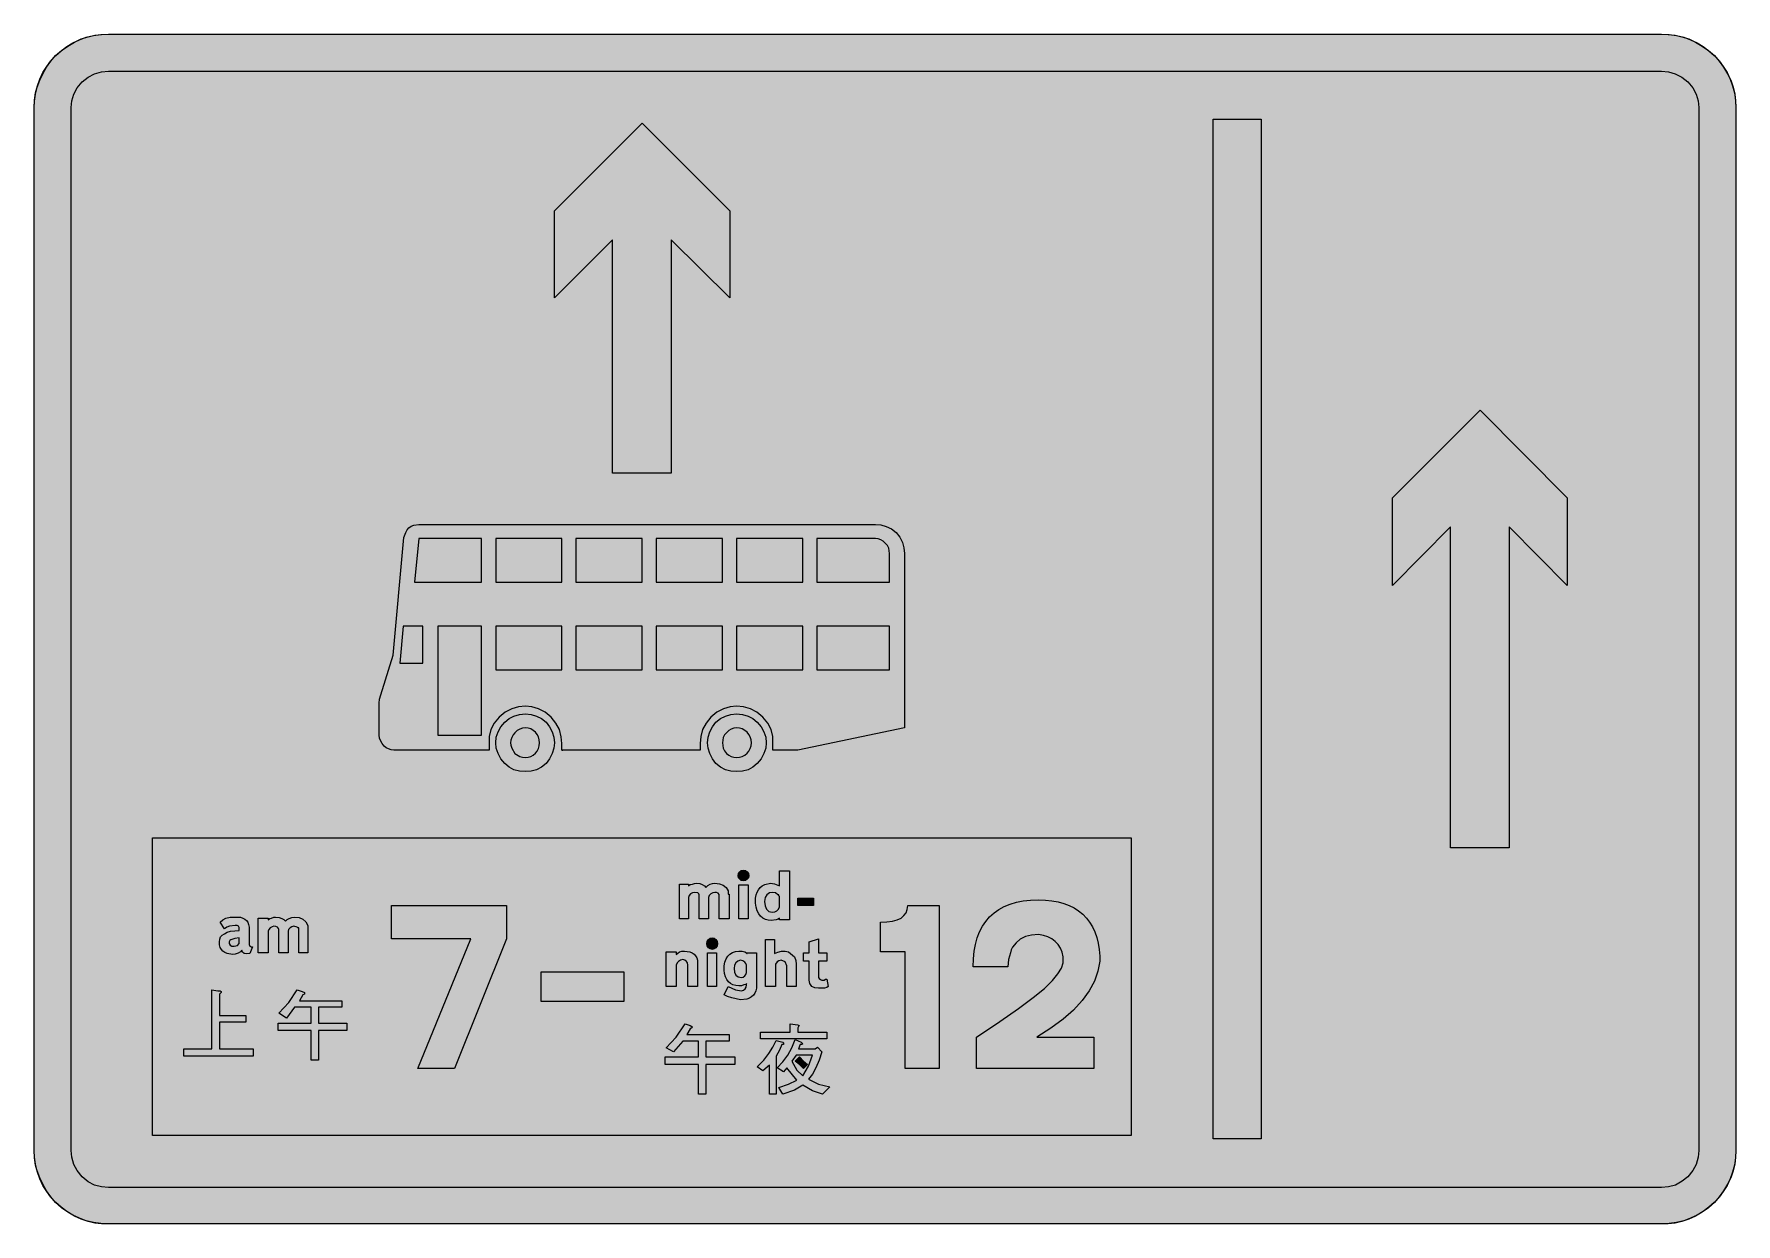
# Model space of a CAD drawing. Header units: metres. Extents: x 100 to 470, y 6 to 266.
import ezdxf

# ---------------------------------------------------------------- set-up
doc = ezdxf.new("R2010")
doc.units = ezdxf.units.M
for name, color, linetype, true_color in [('FILL_BLACK_000000', 7, 'Continuous', 0x000000), ('FILL_BLUE_0000FF', 7, 'Continuous', 0x0000ff), ('FILL_WHITE_FFFFFF', 7, 'Continuous', 0xffffff), ('STROKE_BLUE_0000FF', 7, 'Continuous', 0x0000ff), ('STROKE_WHITE_FFFFFF', 7, 'Continuous', 0xffffff)]:
    doc.layers.add(name, color=color, linetype=linetype, true_color=true_color)

msp = doc.modelspace()

# ---------------------------------------------------------------- hatches: boundary and pattern name
at = {"layer": 'FILL_BLACK_000000', "true_color": 0x000000}
h = msp.add_hatch(color=7, dxfattribs=at)
h.dxf.hatch_style = 1
h.paths.add_polyline_path([(254.96, 81.86), (254.7, 81.52), (254.3, 81.27), (253.8, 81.18), (253.4, 81.27), (253.06, 81.52), (252.81, 81.86), (252.72, 82.26), (252.81, 82.76), (253.06, 83.16), (253.4, 83.42), (253.8, 83.52), (254.3, 83.42), (254.7, 83.16), (254.96, 82.76), (255.06, 82.26), (254.96, 81.86)])
h = msp.add_hatch(color=7, dxfattribs=at)
h.dxf.hatch_style = 1
h.paths.add_polyline_path([(261.02, 72.68), (259.92, 72.54), (259.26, 72.6), (258.65, 72.78), (258.09, 73.07), (257.6, 73.49), (257.19, 74.02), (256.86, 74.67), (256.62, 75.43), (256.5, 76.32), (256.5, 77.4), (256.62, 78.1), (256.83, 78.72), (257.13, 79.25), (257.51, 79.7), (257.97, 80.06), (258.5, 80.34), (259.74, 80.64), (260.66, 80.51), (261.72, 80.1), (261.72, 83.34), (263.88, 83.34), (263.88, 72.72), (261.72, 72.72), (261.72, 73.08), (261.41, 72.84), (261.02, 72.68)])
h.paths.add_polyline_path([(261.72, 77.76), (261.56, 77.94), (261.54, 78.12), (261.36, 78.12), (260.82, 78.53), (260.28, 78.66), (259.54, 78.53), (258.98, 78.14), (258.61, 77.52), (258.48, 76.68), (258.58, 75.71), (258.89, 74.97), (259.39, 74.5), (260.1, 74.34), (260.68, 74.41), (261.11, 74.61), (261.44, 74.95), (261.72, 75.42), (261.72, 77.22), (261.72, 77.76)], flags=16)
h = msp.add_hatch(color=7, dxfattribs=at)
h.dxf.hatch_style = 1
h.paths.add_polyline_path([(246.76, 78.32), (246.44, 77.98), (246.24, 77.58), (246.24, 72.9), (244.26, 72.9), (244.26, 78.12), (244.17, 78.36), (243.92, 78.53), (243.18, 78.66), (242.76, 78.57), (242.35, 78.32), (242.04, 77.98), (241.92, 77.58), (241.92, 72.9), (239.94, 72.9), (239.94, 80.46), (241.92, 80.46), (241.92, 80.1), (242.3, 80.35), (242.82, 80.46), (243.2, 80.62), (243.72, 80.64), (244.36, 80.58), (244.91, 80.39), (245.37, 80.11), (245.7, 79.74), (246.14, 80.18), (246.62, 80.46), (247.14, 80.6), (247.68, 80.64), (248.66, 80.54), (249.46, 80.24), (250.08, 79.73), (250.56, 79.02), (250.56, 78.66), (250.56, 78.55), (250.56, 78.48), (250.56, 78.37), (250.56, 78.3), (250.74, 78.3), (250.74, 72.9), (248.58, 72.9), (248.58, 77.94), (248.56, 78.21), (248.4, 78.48), (248.04, 78.64), (247.68, 78.66), (247.18, 78.57), (246.76, 78.32)])
h = msp.add_hatch(color=7, dxfattribs=at)
h.dxf.hatch_style = 1
h.paths.add_polyline_path([(254.88, 80.28), (254.88, 72.9), (252.9, 72.9), (252.9, 80.28), (254.88, 80.28)])
h = msp.add_hatch(color=7, dxfattribs=at)
h.dxf.hatch_style = 1
h.paths.add_polyline_path([(194.58, 68.58), (177.3, 68.58), (177.3, 75.78), (202.32, 75.78), (202.32, 68.58), (190.98, 40.32), (183.06, 40.32), (194.58, 68.58)])
h = msp.add_hatch(color=7, dxfattribs=at)
h.dxf.hatch_style = 1
h.paths.add_polyline_path([(269.1, 77.4), (269.1, 75.78), (265.68, 75.78), (265.68, 77.4), (269.1, 77.4)])
h = msp.add_hatch(color=7, dxfattribs=at)
h.dxf.hatch_style = 1
h.paths.add_polyline_path([(296.46, 40.32), (289.08, 40.32), (289.08, 65.7), (283.68, 65.7), (283.68, 72.18), (285.07, 72.24), (286.27, 72.43), (287.3, 72.71), (288.18, 73.08), (288.78, 73.63), (289.24, 74.23), (289.52, 74.93), (289.62, 75.78), (296.46, 75.78), (296.46, 40.32)])
h = msp.add_hatch(color=7, dxfattribs=at)
h.dxf.hatch_style = 1
h.paths.add_polyline_path([(330.12, 47.16), (330.12, 40.32), (304.56, 40.32), (304.56, 47.16), (309.63, 50.52), (313.71, 53.36), (316.92, 55.75), (319.34, 57.76), (321.1, 59.45), (322.3, 60.9), (323.05, 62.18), (323.46, 63.36), (323.46, 64.62), (323.2, 65.64), (322.82, 66.54), (322.32, 67.33), (321.7, 68), (320.97, 68.54), (320.12, 68.97), (319.15, 69.29), (318.06, 69.48), (316.54, 69.38), (315.22, 69.05), (314.11, 68.49), (313.2, 67.68), (312.43, 66.74), (312.14, 66.16), (311.94, 65.52), (311.53, 64.06), (311.4, 62.46), (303.84, 62.46), (303.9, 64.2), (304.07, 65.83), (304.35, 67.35), (304.75, 68.76), (305.25, 70.07), (305.87, 71.27), (306.6, 72.35), (307.44, 73.33), (308.39, 74.19), (309.45, 74.94), (310.61, 75.58), (311.89, 76.1), (313.27, 76.51), (314.76, 76.8), (316.36, 76.98), (318.06, 77.04), (319.57, 76.99), (320.99, 76.84), (322.33, 76.59), (323.58, 76.24), (324.75, 75.8), (325.82, 75.26), (326.8, 74.62), (327.69, 73.89), (328.49, 73.07), (329.19, 72.15), (329.8, 71.15), (330.31, 70.05), (330.73, 68.87), (331.04, 67.6), (331.26, 66.24), (331.38, 64.8), (331.38, 63.72), (330.99, 61.51), (330.23, 59.34), (329.09, 57.2), (327.58, 55.1), (325.68, 53.05), (323.41, 51.04), (320.75, 49.08), (317.7, 47.16), (330.12, 47.16)])
h = msp.add_hatch(color=7, dxfattribs=at)
h.dxf.hatch_style = 1
h.paths.add_polyline_path([(144.16, 71.01), (144, 71.28), (143.71, 71.44), (143.28, 71.46), (142.04, 71.3), (141.48, 71.08), (140.94, 70.74), (140.04, 72.18), (140.6, 72.7), (141.3, 73.08), (142.22, 73.24), (143.28, 73.26), (144.49, 73.23), (144.99, 73.08), (145.42, 72.86), (145.77, 72.54), (146.04, 72.15), (146.23, 71.67), (146.34, 71.1), (146.34, 67.32), (146.52, 66.96), (146.79, 66.8), (147.06, 66.78), (146.52, 65.34), (145.82, 65.27), (145.26, 65.34), (144.86, 65.63), (144.72, 66.06), (144.44, 65.69), (143.93, 65.41), (143.33, 65.22), (142.74, 65.16), (141.53, 65.33), (141.04, 65.54), (140.63, 65.84), (140.3, 66.21), (140.06, 66.68), (139.91, 67.23), (139.86, 67.86), (139.93, 68.47), (140.13, 68.96), (140.47, 69.35), (140.94, 69.66), (141.55, 70), (142.29, 70.22), (144.18, 70.38), (144.18, 70.74), (144.16, 71.01)])
h.paths.add_polyline_path([(142.2, 67.14), (142.58, 66.98), (143.1, 66.96), (143.78, 67.1), (144.18, 67.5), (144.18, 68.76), (143.24, 68.65), (142.56, 68.4), (142.32, 68.34), (142.16, 68.2), (142.02, 67.86), (142.02, 67.5), (142.2, 67.14)], flags=16)
h = msp.add_hatch(color=7, dxfattribs=at)
h.dxf.hatch_style = 1
h.paths.add_polyline_path([(155.23, 70.94), (154.92, 70.6), (154.8, 70.2), (154.8, 65.52), (152.82, 65.52), (152.82, 70.56), (152.73, 70.82), (152.48, 71.06), (152.14, 71.22), (151.74, 71.28), (151.32, 71.19), (150.91, 70.94), (150.6, 70.6), (150.48, 70.2), (150.48, 65.52), (148.32, 65.52), (148.32, 73.08), (150.48, 73.08), (150.48, 72.72), (150.84, 72.97), (151.2, 73.08), (151.72, 73.24), (152.1, 73.26), (152.84, 73.2), (153.45, 73.01), (153.92, 72.73), (154.26, 72.36), (154.59, 72.73), (155.05, 73.01), (155.6, 73.2), (156.24, 73.26), (157.22, 73.16), (158.02, 72.83), (158.64, 72.27), (159.12, 71.46), (159.12, 71.35), (159.12, 71.28), (159.12, 65.52), (157.14, 65.52), (157.14, 70.56), (157.14, 70.92), (156.96, 70.94), (156.78, 71.1), (156.06, 71.28), (155.64, 71.19), (155.23, 70.94)])
h = msp.add_hatch(color=7, dxfattribs=at)
h.dxf.hatch_style = 1
h.paths.add_polyline_path([(248.13, 67), (247.88, 66.6), (247.54, 66.34), (247.14, 66.24), (246.64, 66.34), (246.24, 66.6), (245.98, 67), (245.88, 67.5), (245.98, 68), (246.24, 68.4), (246.64, 68.66), (247.14, 68.76), (247.54, 68.66), (247.88, 68.4), (248.13, 68), (248.22, 67.5), (248.13, 67)])
h = msp.add_hatch(color=7, dxfattribs=at)
h.dxf.hatch_style = 1
h.paths.add_polyline_path([(261.37, 65.67), (262.17, 65.86), (262.97, 65.87), (263.7, 65.7), (264.96, 64.62), (265.27, 63.81), (265.32, 63), (265.32, 58.14), (263.34, 58.14), (263.34, 62.64), (262.98, 63.54), (262.08, 63.9), (261.56, 63.79), (261.18, 63.54), (260.86, 63.02), (260.82, 62.64), (260.82, 58.14), (258.66, 58.14), (258.66, 68.4), (260.64, 68.4), (260.64, 65.34), (261.37, 65.67)])
h = msp.add_hatch(color=7, dxfattribs=at)
h.dxf.hatch_style = 1
h.paths.add_polyline_path([(271.98, 65.52), (271.98, 63.72), (270.18, 63.72), (270.18, 60.48), (270.2, 60.14), (270.36, 59.94), (270.63, 59.69), (270.9, 59.58), (271.44, 59.58), (271.71, 59.74), (271.98, 59.76), (272.34, 58.14), (272, 57.93), (271.53, 57.83), (270.18, 57.78), (269.39, 57.89), (268.74, 58.14), (268.34, 58.79), (268.2, 59.58), (268.2, 63.72), (266.94, 63.72), (266.94, 65.52), (268.2, 65.52), (268.2, 67.86), (270.18, 68.58), (270.18, 65.52), (271.98, 65.52)])
h = msp.add_hatch(color=7, dxfattribs=at)
h.dxf.hatch_style = 1
h.paths.add_polyline_path([(241.67, 63.3), (241.47, 63.65), (241.13, 63.91), (240.66, 64.08), (240.16, 63.91), (239.74, 63.65), (239.42, 63.3), (239.22, 62.82), (239.22, 58.14), (237.06, 58.14), (237.06, 65.7), (239.22, 65.7), (239.22, 65.16), (239.94, 65.7), (240.48, 65.86), (241.02, 65.88), (242.23, 65.71), (242.72, 65.51), (243.13, 65.23), (243.46, 64.87), (243.7, 64.44), (243.85, 63.93), (243.9, 63.36), (243.9, 58.14), (241.74, 58.14), (241.74, 62.46), (241.74, 62.64), (241.74, 62.82), (241.67, 63.3)])
h = msp.add_hatch(color=7, dxfattribs=at)
h.dxf.hatch_style = 1
h.paths.add_polyline_path([(248.04, 65.52), (248.04, 58.14), (246.06, 58.14), (246.06, 65.52), (248.04, 65.52)])
h = msp.add_hatch(color=7, dxfattribs=at)
h.dxf.hatch_style = 1
h.paths.add_polyline_path([(256.35, 56.7), (256.04, 56.27), (255.65, 55.91), (255.16, 55.63), (254.6, 55.43), (253.26, 55.26), (251.33, 55.67), (250.43, 55.97), (249.66, 56.34), (250.56, 58.14), (252.18, 57.42), (253.44, 57.24), (253.91, 57.41), (254.25, 57.67), (254.45, 58.02), (254.52, 58.5), (254.52, 58.86), (254.39, 58.61), (253.98, 58.5), (253.44, 58.34), (252.9, 58.32), (252.2, 58.38), (251.58, 58.55), (251.05, 58.83), (250.61, 59.22), (250.24, 59.71), (249.96, 60.29), (249.77, 60.97), (249.66, 61.74), (249.71, 62.69), (249.86, 63.5), (250.12, 64.19), (250.47, 64.76), (250.93, 65.2), (251.48, 65.54), (252.14, 65.76), (252.9, 65.88), (253.6, 65.86), (254.16, 65.7), (254.52, 65.52), (254.61, 65.36), (254.7, 65.34), (254.7, 65.52), (256.68, 65.52), (256.68, 57.78), (256.56, 57.21), (256.35, 56.7)])
h.paths.add_polyline_path([(254.16, 63.5), (253.76, 63.73), (253.26, 63.9), (252.66, 63.69), (252.2, 63.34), (251.92, 62.81), (251.82, 62.1), (251.92, 61.26), (252.23, 60.64), (252.73, 60.25), (253.44, 60.12), (253.8, 60.23), (254.16, 60.48), (254.41, 60.77), (254.52, 61.2), (254.52, 62.82), (254.42, 63.19), (254.16, 63.5)], flags=16)
h = msp.add_hatch(color=7, dxfattribs=at)
h.dxf.hatch_style = 1
h.paths.add_polyline_path([(227.88, 61.38), (227.88, 54.9), (209.88, 54.9), (209.88, 61.38), (227.88, 61.38)])
h = msp.add_hatch(color=7, dxfattribs=at)
h.dxf.hatch_style = 1
h.paths.add_polyline_path([(140.04, 57.24), (140.22, 57.06), (140.22, 56.88), (139.86, 56.52), (139.86, 51.84), (145.62, 51.84), (145.62, 50.4), (139.86, 50.4), (139.86, 44.64), (147.24, 44.64), (147.24, 43.02), (132.12, 43.02), (132.12, 44.64), (138.24, 44.64), (138.24, 57.42), (139.5, 57.24), (140.04, 57.24)])
h = msp.add_hatch(color=7, dxfattribs=at)
h.dxf.hatch_style = 1
h.paths.add_polyline_path([(154.98, 54.72), (156.78, 57.42), (157.86, 57.06), (158.4, 56.88), (158.4, 56.52), (158.04, 56.34), (157.32, 55.08), (166.5, 55.08), (166.5, 53.64), (161.46, 53.64), (161.46, 50.22), (167.58, 50.22), (167.58, 48.6), (161.46, 48.6), (161.46, 42.12), (159.84, 42.12), (159.84, 48.6), (152.64, 48.6), (152.64, 50.22), (159.84, 50.22), (159.84, 53.64), (156.24, 53.64), (154.44, 51.3), (152.82, 52.38), (154.98, 54.72)])
h = msp.add_hatch(color=7, dxfattribs=at)
h.dxf.hatch_style = 1
h.paths.add_polyline_path([(239.22, 47.16), (241.2, 50.04), (242.28, 49.68), (242.64, 49.5), (242.82, 49.32), (242.64, 49.14), (242.28, 48.96), (241.56, 47.7), (250.74, 47.7), (250.74, 46.26), (245.7, 46.26), (245.7, 42.84), (252, 42.84), (252, 41.22), (245.7, 41.22), (245.7, 34.74), (244.08, 34.74), (244.08, 41.22), (236.88, 41.22), (236.88, 42.84), (244.08, 42.84), (244.08, 46.26), (240.66, 46.26), (238.68, 43.92), (237.06, 44.82), (239.22, 47.16)])
h = msp.add_hatch(color=7, dxfattribs=at)
h.dxf.hatch_style = 1
h.paths.add_polyline_path([(264.06, 48.24), (264.06, 50.04), (265.68, 49.86), (265.86, 49.68), (266.04, 49.68), (265.86, 49.5), (265.68, 49.14), (265.68, 48.24), (271.98, 48.24), (271.98, 46.8), (257.58, 46.8), (257.58, 48.24), (264.06, 48.24)])
h = msp.add_hatch(color=7, dxfattribs=at)
h.dxf.hatch_style = 1
h.paths.add_polyline_path([(262.62, 45.9), (262.62, 45.54), (262.26, 45.54), (261.72, 44.28), (261, 43.02), (261, 34.74), (259.56, 34.74), (259.56, 41.04), (258.12, 39.78), (256.86, 40.68), (258.3, 42.12), (259.38, 43.56), (260.28, 45), (261, 46.44), (262.44, 46.08), (262.62, 45.9)])
h = msp.add_hatch(color=7, dxfattribs=at)
h.dxf.hatch_style = 1
h.paths.add_polyline_path([(266.76, 45.72), (266.58, 45.54), (266.22, 45.54), (265.86, 44.64), (269.46, 44.64), (270, 45), (270.9, 43.92), (270.36, 42.12), (269.64, 40.5), (268.92, 39.06), (268.02, 37.98), (270.18, 36.9), (272.7, 36.36), (271.08, 34.74), (268.92, 35.46), (266.76, 36.72), (264.96, 35.64), (262.44, 34.74), (261.54, 36.18), (263.7, 36.9), (265.5, 37.8), (263.34, 40.5), (262.62, 39.6), (261.18, 40.5), (262.44, 41.76), (263.52, 43.2), (264.42, 44.82), (265.14, 46.62), (266.4, 46.08), (266.58, 45.9), (266.76, 45.72)])
h.paths.add_polyline_path([(266.76, 38.7), (268.02, 40.86), (268.92, 43.2), (265.32, 43.2), (264.42, 41.94), (265.5, 39.96), (266.76, 38.7)], flags=16)
h = msp.add_hatch(color=7, dxfattribs=at)
h.dxf.hatch_style = 1
h.paths.add_polyline_path([(266.94, 41.94), (267.84, 41.22), (266.94, 40.32), (266.04, 41.22), (265.14, 41.94), (266.04, 42.84), (266.94, 41.94)])
at = {"layer": 'FILL_BLUE_0000FF', "true_color": 0x0000ff}
h = msp.add_hatch(color=7, dxfattribs=at)
h.dxf.hatch_style = 1
h.paths.add_polyline_path([(453.6, 257.4), (455.11, 257.26), (456.61, 256.84), (458.05, 256.11), (459.36, 255.06), (460.41, 253.78), (461.14, 252.41), (461.56, 250.96), (461.7, 249.48), (461.7, 22.5), (461.56, 21.04), (461.16, 19.44), (460.39, 18.09), (459.36, 16.74), (458.08, 15.77), (456.66, 14.94), (455.13, 14.54), (453.6, 14.4), (115.74, 14.4), (114.23, 14.54), (112.72, 14.96), (111.28, 15.69), (109.98, 16.74), (108.94, 18.09), (108.18, 19.44), (107.77, 21.04), (107.64, 22.5), (107.64, 249.48), (107.78, 250.96), (108.2, 252.41), (108.93, 253.78), (109.98, 255.06), (111.28, 256.11), (112.72, 256.84), (114.23, 257.26), (115.74, 257.4), (453.6, 257.4)])
at = {"layer": 'FILL_WHITE_FFFFFF', "true_color": 0xffffff}
h = msp.add_hatch(color=7, dxfattribs=at)
h.dxf.hatch_style = 1
h.paths.add_polyline_path([(114.25, 6.52), (112.77, 6.68), (111.28, 7.01), (109.8, 7.56), (108.32, 8.2), (106.87, 9.02), (105.5, 10.02), (104.22, 11.16), (103.18, 12.41), (102.24, 13.73), (101.44, 15.11), (100.8, 16.56), (100.22, 18.05), (99.83, 19.53), (99.61, 21.02), (99.54, 22.5), (99.54, 249.48), (99.61, 250.89), (99.83, 252.38), (100.22, 253.91), (100.8, 255.42), (101.44, 256.87), (102.24, 258.26), (103.18, 259.57), (104.22, 260.82), (105.5, 261.94), (106.87, 262.89), (108.32, 263.71), (109.8, 264.42), (111.28, 264.89), (112.77, 265.23), (114.25, 265.43), (115.74, 265.5), (453.6, 265.5), (455.08, 265.43), (456.57, 265.23), (458.05, 264.89), (459.54, 264.42), (461.02, 263.71), (462.46, 262.89), (463.84, 261.94), (465.12, 260.82), (466.16, 259.57), (467.12, 258.26), (467.98, 256.87), (468.72, 255.42), (469.19, 253.91), (469.53, 252.38), (469.73, 250.89), (469.8, 249.48), (469.8, 22.5), (469.73, 21.02), (469.53, 19.53), (469.19, 18.05), (468.72, 16.56), (467.98, 15.11), (467.12, 13.73), (466.16, 12.41), (465.12, 11.16), (463.84, 10.02), (462.46, 9.02), (461.02, 8.2), (459.54, 7.56), (458.05, 7.01), (456.57, 6.68), (455.08, 6.52), (453.6, 6.48), (115.74, 6.48), (114.25, 6.52)])
h = msp.add_hatch(color=7, dxfattribs=at)
h.dxf.hatch_style = 1
h.paths.add_polyline_path([(250.92, 208.08), (238.14, 220.68), (238.14, 169.92), (225.36, 169.92), (225.36, 220.68), (212.76, 208.08), (212.76, 226.98), (231.84, 246.06), (250.92, 226.98), (250.92, 208.08)])
h = msp.add_hatch(color=7, dxfattribs=at)
h.dxf.hatch_style = 1
h.paths.add_polyline_path([(366.48, 246.96), (366.48, 25.02), (356.04, 25.02), (356.04, 246.96), (366.48, 246.96)])
h = msp.add_hatch(color=7, dxfattribs=at)
h.dxf.hatch_style = 1
h.paths.add_polyline_path([(433.08, 145.44), (420.48, 158.22), (420.48, 88.38), (407.7, 88.38), (407.7, 158.22), (395.1, 145.44), (395.1, 164.52), (414.18, 183.6), (433.08, 164.52), (433.08, 145.44)])
h = msp.add_hatch(color=7, dxfattribs=at)
h.dxf.hatch_style = 1
h.paths.add_polyline_path([(199.65, 115.52), (198.95, 114.08), (198.57, 112.57), (198.54, 111.06), (198.54, 109.62), (177.84, 109.62), (177.27, 109.68), (176.69, 109.87), (176.14, 110.15), (175.68, 110.52), (175.25, 111.06), (174.96, 111.6), (174.71, 112.23), (174.6, 112.86), (174.6, 119.88), (174.71, 120.71), (174.96, 121.68), (177.66, 130.32), (180, 155.88), (180.41, 157.03), (180.71, 157.58), (181.08, 158.04), (181.62, 158.38), (182.16, 158.6), (183.24, 158.76), (282.6, 158.76), (283.73, 158.66), (284.92, 158.33), (286.07, 157.77), (287.1, 156.96), (287.91, 155.95), (288.47, 154.85), (288.8, 153.67), (288.9, 152.46), (288.9, 114.48), (265.68, 109.62), (260.28, 109.62), (260.28, 111.06), (260.25, 112.57), (259.88, 114.08), (259.17, 115.52), (258.12, 116.82), (256.82, 117.87), (255.38, 118.6), (253.87, 119.02), (252.36, 119.16), (250.96, 119.02), (249.5, 118.6), (248.08, 117.87), (246.78, 116.82), (245.73, 115.52), (245, 114.08), (244.58, 112.57), (244.44, 111.06), (244.44, 109.62), (214.38, 109.62), (214.38, 111.06), (214.25, 112.52), (213.84, 114.12), (213.08, 115.47), (212.04, 116.82), (210.74, 117.87), (209.32, 118.6), (207.86, 119.02), (206.46, 119.16), (204.95, 119.02), (203.45, 118.6), (202.01, 117.87), (200.7, 116.82), (199.65, 115.52)])
h.paths.add_polyline_path([(285.66, 127.08), (285.66, 136.62), (269.82, 136.62), (269.82, 127.08), (285.66, 127.08)], flags=16)
h.paths.add_polyline_path([(252.36, 127.08), (266.76, 127.08), (266.76, 136.62), (252.36, 136.62), (252.36, 127.08)], flags=16)
h.paths.add_polyline_path([(234.9, 136.62), (234.9, 127.08), (249.3, 127.08), (249.3, 136.62), (234.9, 136.62)], flags=16)
h.paths.add_polyline_path([(231.84, 136.62), (217.44, 136.62), (217.44, 127.08), (231.84, 127.08), (231.84, 136.62)], flags=16)
h.paths.add_polyline_path([(214.38, 127.08), (214.38, 136.62), (199.98, 136.62), (199.98, 127.08), (214.38, 127.08)], flags=16)
h.paths.add_polyline_path([(187.38, 112.86), (196.92, 112.86), (196.92, 136.62), (187.38, 136.62), (187.38, 112.86)], flags=16)
h.paths.add_polyline_path([(179.1, 128.52), (184.14, 128.52), (184.14, 136.62), (179.82, 136.62), (179.1, 128.52)], flags=16)
h.paths.add_polyline_path([(183.24, 155.7), (182.34, 146.16), (196.92, 146.16), (196.92, 155.7), (183.24, 155.7)], flags=16)
h.paths.add_polyline_path([(214.38, 146.16), (214.38, 155.7), (199.98, 155.7), (199.98, 146.16), (214.38, 146.16)], flags=16)
h.paths.add_polyline_path([(217.44, 146.16), (231.84, 146.16), (231.84, 155.7), (217.44, 155.7), (217.44, 146.16)], flags=16)
h.paths.add_polyline_path([(234.9, 155.7), (234.9, 146.16), (249.3, 146.16), (249.3, 155.7), (234.9, 155.7)], flags=16)
h.paths.add_polyline_path([(252.36, 146.16), (266.76, 146.16), (266.76, 155.7), (252.36, 155.7), (252.36, 146.16)], flags=16)
h.paths.add_polyline_path([(285.66, 146.16), (285.66, 152.46), (285.48, 153.61), (285.2, 154.16), (284.76, 154.62), (284.3, 155.09), (283.75, 155.43), (283.17, 155.63), (282.6, 155.7), (269.82, 155.7), (269.82, 146.16), (285.66, 146.16)], flags=16)
h = msp.add_hatch(color=7, dxfattribs=at)
h.dxf.hatch_style = 1
h.paths.add_polyline_path([(212.27, 108.86), (211.7, 107.75), (210.96, 106.74), (209.95, 105.93), (208.85, 105.37), (207.67, 105.04), (206.46, 104.94), (205.15, 105.04), (203.94, 105.37), (202.87, 105.93), (201.96, 106.74), (201.12, 107.75), (200.5, 108.86), (200.11, 110.03), (199.98, 111.24), (200.11, 112.45), (200.5, 113.63), (201.12, 114.73), (201.96, 115.74), (202.87, 116.48), (203.94, 117.05), (205.15, 117.41), (206.46, 117.54), (207.67, 117.41), (208.85, 117.05), (209.95, 116.48), (210.96, 115.74), (211.7, 114.73), (212.27, 113.63), (212.63, 112.45), (212.76, 111.24), (212.63, 110.03), (212.27, 108.86)])
h.paths.add_polyline_path([(209.27, 112.51), (208.98, 113.06), (208.6, 113.54), (208.14, 113.93), (207.62, 114.23), (207.06, 114.41), (206.46, 114.48), (205.82, 114.41), (205.22, 114.21), (204.66, 113.87), (204.12, 113.4), (203.75, 112.94), (203.47, 112.39), (203.28, 111.81), (203.22, 111.24), (203.28, 110.67), (203.47, 110.07), (204.12, 108.9), (205.22, 108.25), (205.82, 108.06), (206.46, 108), (207.06, 108.07), (207.62, 108.25), (208.14, 108.55), (208.6, 108.95), (208.98, 109.42), (209.27, 109.97), (209.45, 110.58), (209.52, 111.24), (209.45, 111.9), (209.27, 112.51)], flags=16)
h = msp.add_hatch(color=7, dxfattribs=at)
h.dxf.hatch_style = 1
h.paths.add_polyline_path([(258.32, 108.86), (257.7, 107.75), (256.86, 106.74), (255.95, 105.93), (254.88, 105.37), (253.67, 105.04), (252.36, 104.94), (251.15, 105.04), (249.98, 105.37), (248.87, 105.93), (247.86, 106.74), (247.12, 107.75), (246.56, 108.86), (246.19, 110.03), (246.06, 111.24), (246.19, 112.45), (246.56, 113.63), (247.12, 114.73), (247.86, 115.74), (248.87, 116.48), (249.98, 117.05), (251.15, 117.41), (252.36, 117.54), (253.67, 117.41), (254.88, 117.05), (255.95, 116.48), (256.86, 115.74), (257.7, 114.73), (258.32, 113.63), (258.71, 112.45), (258.84, 111.24), (258.71, 110.03), (258.32, 108.86)])
h.paths.add_polyline_path([(255.35, 112.51), (255.05, 113.06), (254.66, 113.54), (254.18, 113.93), (253.63, 114.23), (253.02, 114.41), (252.36, 114.48), (251.79, 114.41), (251.21, 114.21), (250.66, 113.87), (250.2, 113.4), (249.76, 112.94), (249.48, 112.39), (249.3, 111.24), (249.48, 110.07), (249.76, 109.47), (250.2, 108.9), (250.66, 108.53), (251.21, 108.25), (251.79, 108.06), (252.36, 108), (253.02, 108.07), (253.63, 108.25), (254.18, 108.55), (254.66, 108.95), (255.05, 109.42), (255.35, 109.97), (255.53, 110.58), (255.6, 111.24), (255.53, 111.9), (255.35, 112.51)], flags=16)
h = msp.add_hatch(color=7, dxfattribs=at)
h.dxf.hatch_style = 1
h.paths.add_polyline_path([(338.22, 90.54), (338.22, 25.74), (125.28, 25.74), (125.28, 90.54), (338.22, 90.54)])

# ---------------------------------------------------------------- linework, layer by layer
at = {"layer": 'FILL_BLACK_000000', "lineweight": 0, "true_color": 0x000000}
for points in [[(254.96, 81.86), (254.7, 81.52), (254.3, 81.27), (253.8, 81.18), (253.4, 81.27), (253.06, 81.52), (252.81, 81.86), (252.72, 82.26), (252.81, 82.76), (253.06, 83.16), (253.4, 83.42), (253.8, 83.52), (254.3, 83.42), (254.7, 83.16), (254.96, 82.76), (255.06, 82.26)], [(261.02, 72.68), (259.92, 72.54), (259.26, 72.6), (258.65, 72.78), (258.09, 73.07), (257.6, 73.49), (257.19, 74.02), (256.86, 74.67), (256.62, 75.43), (256.5, 76.32), (256.5, 77.4), (256.62, 78.1), (256.83, 78.72), (257.13, 79.25), (257.51, 79.7), (257.97, 80.06), (258.5, 80.34), (259.74, 80.64), (260.66, 80.51), (261.72, 80.1), (261.72, 83.34), (263.88, 83.34), (263.88, 72.72), (261.72, 72.72), (261.72, 73.08), (261.41, 72.84)], [(246.76, 78.32), (246.44, 77.98), (246.24, 77.58), (246.24, 72.9), (244.26, 72.9), (244.26, 78.12), (244.17, 78.36), (243.92, 78.53), (243.18, 78.66), (242.76, 78.57), (242.35, 78.32), (242.04, 77.98), (241.92, 77.58), (241.92, 72.9), (239.94, 72.9), (239.94, 80.46), (241.92, 80.46), (241.92, 80.1), (242.3, 80.35), (242.82, 80.46), (243.2, 80.62), (243.72, 80.64), (244.36, 80.58), (244.91, 80.39), (245.37, 80.11), (245.7, 79.74), (246.14, 80.18), (246.62, 80.46), (247.14, 80.6), (247.68, 80.64), (248.66, 80.54), (249.46, 80.24), (250.08, 79.73), (250.56, 79.02), (250.56, 78.66), (250.56, 78.55), (250.56, 78.48), (250.56, 78.37), (250.56, 78.3), (250.74, 78.3), (250.74, 72.9), (248.58, 72.9), (248.58, 77.94), (248.56, 78.21), (248.4, 78.48), (248.04, 78.64), (247.68, 78.66), (247.18, 78.57)], [(254.88, 80.28), (254.88, 72.9), (252.9, 72.9), (252.9, 80.28)], [(261.72, 77.76), (261.56, 77.94), (261.54, 78.12), (261.36, 78.12), (260.82, 78.53), (260.28, 78.66), (259.54, 78.53), (258.98, 78.14), (258.61, 77.52), (258.48, 76.68), (258.58, 75.71), (258.89, 74.97), (259.39, 74.5), (260.1, 74.34), (260.68, 74.41), (261.11, 74.61), (261.44, 74.95), (261.72, 75.42), (261.72, 77.22)], [(194.58, 68.58), (177.3, 68.58), (177.3, 75.78), (202.32, 75.78), (202.32, 68.58), (190.98, 40.32), (183.06, 40.32)], [(269.1, 77.4), (269.1, 75.78), (265.68, 75.78), (265.68, 77.4)], [(296.46, 40.32), (289.08, 40.32), (289.08, 65.7), (283.68, 65.7), (283.68, 72.18), (285.07, 72.24), (286.27, 72.43), (287.3, 72.71), (288.18, 73.08), (288.78, 73.63), (289.24, 74.23), (289.52, 74.93), (289.62, 75.78), (296.46, 75.78)], [(330.12, 47.16), (330.12, 40.32), (304.56, 40.32), (304.56, 47.16), (309.63, 50.52), (313.71, 53.36), (316.92, 55.75), (319.34, 57.76), (321.1, 59.45), (322.3, 60.9), (323.05, 62.18), (323.46, 63.36), (323.46, 64.62), (323.2, 65.64), (322.82, 66.54), (322.32, 67.33), (321.7, 68), (320.97, 68.54), (320.12, 68.97), (319.15, 69.29), (318.06, 69.48), (316.54, 69.38), (315.22, 69.05), (314.11, 68.49), (313.2, 67.68), (312.43, 66.74), (312.14, 66.16), (311.94, 65.52), (311.53, 64.06), (311.4, 62.46), (303.84, 62.46), (303.9, 64.2), (304.07, 65.83), (304.35, 67.35), (304.75, 68.76), (305.25, 70.07), (305.87, 71.27), (306.6, 72.35), (307.44, 73.33), (308.39, 74.19), (309.45, 74.94), (310.61, 75.58), (311.89, 76.1), (313.27, 76.51), (314.76, 76.8), (316.36, 76.98), (318.06, 77.04), (319.57, 76.99), (320.99, 76.84), (322.33, 76.59), (323.58, 76.24), (324.75, 75.8), (325.82, 75.26), (326.8, 74.62), (327.69, 73.89), (328.49, 73.07), (329.19, 72.15), (329.8, 71.15), (330.31, 70.05), (330.73, 68.87), (331.04, 67.6), (331.26, 66.24), (331.38, 64.8), (331.38, 63.72), (330.99, 61.51), (330.23, 59.34), (329.09, 57.2), (327.58, 55.1), (325.68, 53.05), (323.41, 51.04), (320.75, 49.08), (317.7, 47.16)], [(144.16, 71.01), (144, 71.28), (143.71, 71.44), (143.28, 71.46), (142.04, 71.3), (141.48, 71.08), (140.94, 70.74), (140.04, 72.18), (140.6, 72.7), (141.3, 73.08), (142.22, 73.24), (143.28, 73.26), (144.49, 73.23), (144.99, 73.08), (145.42, 72.86), (145.77, 72.54), (146.04, 72.15), (146.23, 71.67), (146.34, 71.1), (146.34, 67.32), (146.52, 66.96), (146.79, 66.8), (147.06, 66.78), (146.52, 65.34), (145.82, 65.27), (145.26, 65.34), (144.86, 65.63), (144.72, 66.06), (144.44, 65.69), (143.93, 65.41), (143.33, 65.22), (142.74, 65.16), (141.53, 65.33), (141.04, 65.54), (140.63, 65.84), (140.3, 66.21), (140.06, 66.68), (139.91, 67.23), (139.86, 67.86), (139.93, 68.47), (140.13, 68.96), (140.47, 69.35), (140.94, 69.66), (141.55, 70), (142.29, 70.22), (144.18, 70.38), (144.18, 70.74)], [(155.23, 70.94), (154.92, 70.6), (154.8, 70.2), (154.8, 65.52), (152.82, 65.52), (152.82, 70.56), (152.73, 70.82), (152.48, 71.06), (152.14, 71.22), (151.74, 71.28), (151.32, 71.19), (150.91, 70.94), (150.6, 70.6), (150.48, 70.2), (150.48, 65.52), (148.32, 65.52), (148.32, 73.08), (150.48, 73.08), (150.48, 72.72), (150.84, 72.97), (151.2, 73.08), (151.72, 73.24), (152.1, 73.26), (152.84, 73.2), (153.45, 73.01), (153.92, 72.73), (154.26, 72.36), (154.59, 72.73), (155.05, 73.01), (155.6, 73.2), (156.24, 73.26), (157.22, 73.16), (158.02, 72.83), (158.64, 72.27), (159.12, 71.46), (159.12, 71.35), (159.12, 71.28), (159.12, 65.52), (157.14, 65.52), (157.14, 70.56), (157.14, 70.92), (156.96, 70.94), (156.78, 71.1), (156.06, 71.28), (155.64, 71.19)], [(142.2, 67.14), (142.58, 66.98), (143.1, 66.96), (143.78, 67.1), (144.18, 67.5), (144.18, 68.76), (143.24, 68.65), (142.56, 68.4), (142.32, 68.34), (142.16, 68.2), (142.02, 67.86), (142.02, 67.5)], [(248.13, 67), (247.88, 66.6), (247.54, 66.34), (247.14, 66.24), (246.64, 66.34), (246.24, 66.6), (245.98, 67), (245.88, 67.5), (245.98, 68), (246.24, 68.4), (246.64, 68.66), (247.14, 68.76), (247.54, 68.66), (247.88, 68.4), (248.13, 68), (248.22, 67.5)], [(261.37, 65.67), (262.17, 65.86), (262.97, 65.87), (263.7, 65.7), (264.96, 64.62), (265.27, 63.81), (265.32, 63), (265.32, 58.14), (263.34, 58.14), (263.34, 62.64), (262.98, 63.54), (262.08, 63.9), (261.56, 63.79), (261.18, 63.54), (260.86, 63.02), (260.82, 62.64), (260.82, 58.14), (258.66, 58.14), (258.66, 68.4), (260.64, 68.4), (260.64, 65.34)], [(271.98, 65.52), (271.98, 63.72), (270.18, 63.72), (270.18, 60.48), (270.2, 60.14), (270.36, 59.94), (270.63, 59.69), (270.9, 59.58), (271.44, 59.58), (271.71, 59.74), (271.98, 59.76), (272.34, 58.14), (272, 57.93), (271.53, 57.83), (270.18, 57.78), (269.39, 57.89), (268.74, 58.14), (268.34, 58.79), (268.2, 59.58), (268.2, 63.72), (266.94, 63.72), (266.94, 65.52), (268.2, 65.52), (268.2, 67.86), (270.18, 68.58), (270.18, 65.52)], [(241.67, 63.3), (241.47, 63.65), (241.13, 63.91), (240.66, 64.08), (240.16, 63.91), (239.74, 63.65), (239.42, 63.3), (239.22, 62.82), (239.22, 58.14), (237.06, 58.14), (237.06, 65.7), (239.22, 65.7), (239.22, 65.16), (239.94, 65.7), (240.48, 65.86), (241.02, 65.88), (242.23, 65.71), (242.72, 65.51), (243.13, 65.23), (243.46, 64.87), (243.7, 64.44), (243.85, 63.93), (243.9, 63.36), (243.9, 58.14), (241.74, 58.14), (241.74, 62.46), (241.74, 62.64), (241.74, 62.82)], [(248.04, 65.52), (248.04, 58.14), (246.06, 58.14), (246.06, 65.52)], [(256.35, 56.7), (256.04, 56.27), (255.65, 55.91), (255.16, 55.63), (254.6, 55.43), (253.26, 55.26), (251.33, 55.67), (250.43, 55.97), (249.66, 56.34), (250.56, 58.14), (252.18, 57.42), (253.44, 57.24), (253.91, 57.41), (254.25, 57.67), (254.45, 58.02), (254.52, 58.5), (254.52, 58.86), (254.39, 58.61), (253.98, 58.5), (253.44, 58.34), (252.9, 58.32), (252.2, 58.38), (251.58, 58.55), (251.05, 58.83), (250.61, 59.22), (250.24, 59.71), (249.96, 60.29), (249.77, 60.97), (249.66, 61.74), (249.71, 62.69), (249.86, 63.5), (250.12, 64.19), (250.47, 64.76), (250.93, 65.2), (251.48, 65.54), (252.14, 65.76), (252.9, 65.88), (253.6, 65.86), (254.16, 65.7), (254.52, 65.52), (254.61, 65.36), (254.7, 65.34), (254.7, 65.52), (256.68, 65.52), (256.68, 57.78), (256.56, 57.21)], [(254.16, 63.5), (253.76, 63.73), (253.26, 63.9), (252.66, 63.69), (252.2, 63.34), (251.92, 62.81), (251.82, 62.1), (251.92, 61.26), (252.23, 60.64), (252.73, 60.25), (253.44, 60.12), (253.8, 60.23), (254.16, 60.48), (254.41, 60.77), (254.52, 61.2), (254.52, 62.82), (254.42, 63.19)], [(227.88, 61.38), (227.88, 54.9), (209.88, 54.9), (209.88, 61.38)], [(140.04, 57.24), (140.22, 57.06), (140.22, 56.88), (139.86, 56.52), (139.86, 51.84), (145.62, 51.84), (145.62, 50.4), (139.86, 50.4), (139.86, 44.64), (147.24, 44.64), (147.24, 43.02), (132.12, 43.02), (132.12, 44.64), (138.24, 44.64), (138.24, 57.42), (139.5, 57.24)], [(154.98, 54.72), (156.78, 57.42), (157.86, 57.06), (158.4, 56.88), (158.4, 56.52), (158.04, 56.34), (157.32, 55.08), (166.5, 55.08), (166.5, 53.64), (161.46, 53.64), (161.46, 50.22), (167.58, 50.22), (167.58, 48.6), (161.46, 48.6), (161.46, 42.12), (159.84, 42.12), (159.84, 48.6), (152.64, 48.6), (152.64, 50.22), (159.84, 50.22), (159.84, 53.64), (156.24, 53.64), (154.44, 51.3), (152.82, 52.38)], [(239.22, 47.16), (241.2, 50.04), (242.28, 49.68), (242.64, 49.5), (242.82, 49.32), (242.64, 49.14), (242.28, 48.96), (241.56, 47.7), (250.74, 47.7), (250.74, 46.26), (245.7, 46.26), (245.7, 42.84), (252, 42.84), (252, 41.22), (245.7, 41.22), (245.7, 34.74), (244.08, 34.74), (244.08, 41.22), (236.88, 41.22), (236.88, 42.84), (244.08, 42.84), (244.08, 46.26), (240.66, 46.26), (238.68, 43.92), (237.06, 44.82)], [(264.06, 48.24), (264.06, 50.04), (265.68, 49.86), (265.86, 49.68), (266.04, 49.68), (265.86, 49.5), (265.68, 49.14), (265.68, 48.24), (271.98, 48.24), (271.98, 46.8), (257.58, 46.8), (257.58, 48.24)], [(262.62, 45.9), (262.62, 45.54), (262.26, 45.54), (261.72, 44.28), (261, 43.02), (261, 34.74), (259.56, 34.74), (259.56, 41.04), (258.12, 39.78), (256.86, 40.68), (258.3, 42.12), (259.38, 43.56), (260.28, 45), (261, 46.44), (262.44, 46.08)], [(266.76, 45.72), (266.58, 45.54), (266.22, 45.54), (265.86, 44.64), (269.46, 44.64), (270, 45), (270.9, 43.92), (270.36, 42.12), (269.64, 40.5), (268.92, 39.06), (268.02, 37.98), (270.18, 36.9), (272.7, 36.36), (271.08, 34.74), (268.92, 35.46), (266.76, 36.72), (264.96, 35.64), (262.44, 34.74), (261.54, 36.18), (263.7, 36.9), (265.5, 37.8), (263.34, 40.5), (262.62, 39.6), (261.18, 40.5), (262.44, 41.76), (263.52, 43.2), (264.42, 44.82), (265.14, 46.62), (266.4, 46.08), (266.58, 45.9)], [(266.76, 38.7), (268.02, 40.86), (268.92, 43.2), (265.32, 43.2), (264.42, 41.94), (265.5, 39.96)], [(266.94, 41.94), (267.84, 41.22), (266.94, 40.32), (266.04, 41.22), (265.14, 41.94), (266.04, 42.84)]]:
    msp.add_lwpolyline(points, close=True, dxfattribs=at)
at = {"layer": 'FILL_BLUE_0000FF', "lineweight": 0, "true_color": 0x0000ff}
msp.add_lwpolyline([(453.6, 257.4), (455.11, 257.26), (456.61, 256.84), (458.05, 256.11), (459.36, 255.06), (460.41, 253.78), (461.14, 252.41), (461.56, 250.96), (461.7, 249.48), (461.7, 22.5), (461.56, 21.04), (461.16, 19.44), (460.39, 18.09), (459.36, 16.74), (458.08, 15.77), (456.66, 14.94), (455.13, 14.54), (453.6, 14.4), (115.74, 14.4), (114.23, 14.54), (112.72, 14.96), (111.28, 15.69), (109.98, 16.74), (108.94, 18.09), (108.18, 19.44), (107.77, 21.04), (107.64, 22.5), (107.64, 249.48), (107.78, 250.96), (108.2, 252.41), (108.93, 253.78), (109.98, 255.06), (111.28, 256.11), (112.72, 256.84), (114.23, 257.26), (115.74, 257.4)], close=True, dxfattribs=at)
at = {"layer": 'FILL_WHITE_FFFFFF', "lineweight": 0, "true_color": 0xffffff}
for points in [[(114.25, 6.52), (112.77, 6.68), (111.28, 7.01), (109.8, 7.56), (108.32, 8.2), (106.87, 9.02), (105.5, 10.02), (104.22, 11.16), (103.18, 12.41), (102.24, 13.73), (101.44, 15.11), (100.8, 16.56), (100.22, 18.05), (99.83, 19.53), (99.61, 21.02), (99.54, 22.5), (99.54, 249.48), (99.61, 250.89), (99.83, 252.38), (100.22, 253.91), (100.8, 255.42), (101.44, 256.87), (102.24, 258.26), (103.18, 259.57), (104.22, 260.82), (105.5, 261.94), (106.87, 262.89), (108.32, 263.71), (109.8, 264.42), (111.28, 264.89), (112.77, 265.23), (114.25, 265.43), (115.74, 265.5), (453.6, 265.5), (455.08, 265.43), (456.57, 265.23), (458.05, 264.89), (459.54, 264.42), (461.02, 263.71), (462.46, 262.89), (463.84, 261.94), (465.12, 260.82), (466.16, 259.57), (467.12, 258.26), (467.98, 256.87), (468.72, 255.42), (469.19, 253.91), (469.53, 252.38), (469.73, 250.89), (469.8, 249.48), (469.8, 22.5), (469.73, 21.02), (469.53, 19.53), (469.19, 18.05), (468.72, 16.56), (467.98, 15.11), (467.12, 13.73), (466.16, 12.41), (465.12, 11.16), (463.84, 10.02), (462.46, 9.02), (461.02, 8.2), (459.54, 7.56), (458.05, 7.01), (456.57, 6.68), (455.08, 6.52), (453.6, 6.48), (115.74, 6.48)], [(250.92, 208.08), (238.14, 220.68), (238.14, 169.92), (225.36, 169.92), (225.36, 220.68), (212.76, 208.08), (212.76, 226.98), (231.84, 246.06), (250.92, 226.98)], [(366.48, 246.96), (366.48, 25.02), (356.04, 25.02), (356.04, 246.96)], [(433.08, 145.44), (420.48, 158.22), (420.48, 88.38), (407.7, 88.38), (407.7, 158.22), (395.1, 145.44), (395.1, 164.52), (414.18, 183.6), (433.08, 164.52)], [(199.65, 115.52), (198.95, 114.08), (198.57, 112.57), (198.54, 111.06), (198.54, 109.62), (177.84, 109.62), (177.27, 109.68), (176.69, 109.87), (176.14, 110.15), (175.68, 110.52), (175.25, 111.06), (174.96, 111.6), (174.71, 112.23), (174.6, 112.86), (174.6, 119.88), (174.71, 120.71), (174.96, 121.68), (177.66, 130.32), (180, 155.88), (180.41, 157.03), (180.71, 157.58), (181.08, 158.04), (181.62, 158.38), (182.16, 158.6), (183.24, 158.76), (282.6, 158.76), (283.73, 158.66), (284.92, 158.33), (286.07, 157.77), (287.1, 156.96), (287.91, 155.95), (288.47, 154.85), (288.8, 153.67), (288.9, 152.46), (288.9, 114.48), (265.68, 109.62), (260.28, 109.62), (260.28, 111.06), (260.25, 112.57), (259.88, 114.08), (259.17, 115.52), (258.12, 116.82), (256.82, 117.87), (255.38, 118.6), (253.87, 119.02), (252.36, 119.16), (250.96, 119.02), (249.5, 118.6), (248.08, 117.87), (246.78, 116.82), (245.73, 115.52), (245, 114.08), (244.58, 112.57), (244.44, 111.06), (244.44, 109.62), (214.38, 109.62), (214.38, 111.06), (214.25, 112.52), (213.84, 114.12), (213.08, 115.47), (212.04, 116.82), (210.74, 117.87), (209.32, 118.6), (207.86, 119.02), (206.46, 119.16), (204.95, 119.02), (203.45, 118.6), (202.01, 117.87), (200.7, 116.82)], [(183.24, 155.7), (182.34, 146.16), (196.92, 146.16), (196.92, 155.7)], [(214.38, 146.16), (214.38, 155.7), (199.98, 155.7), (199.98, 146.16)], [(217.44, 146.16), (231.84, 146.16), (231.84, 155.7), (217.44, 155.7)], [(234.9, 155.7), (234.9, 146.16), (249.3, 146.16), (249.3, 155.7)], [(252.36, 146.16), (266.76, 146.16), (266.76, 155.7), (252.36, 155.7)], [(285.66, 146.16), (285.66, 152.46), (285.48, 153.61), (285.2, 154.16), (284.76, 154.62), (284.3, 155.09), (283.75, 155.43), (283.17, 155.63), (282.6, 155.7), (269.82, 155.7), (269.82, 146.16)], [(179.1, 128.52), (184.14, 128.52), (184.14, 136.62), (179.82, 136.62)], [(187.38, 112.86), (196.92, 112.86), (196.92, 136.62), (187.38, 136.62)], [(214.38, 127.08), (214.38, 136.62), (199.98, 136.62), (199.98, 127.08)], [(231.84, 136.62), (217.44, 136.62), (217.44, 127.08), (231.84, 127.08)], [(234.9, 136.62), (234.9, 127.08), (249.3, 127.08), (249.3, 136.62)], [(252.36, 127.08), (266.76, 127.08), (266.76, 136.62), (252.36, 136.62)], [(285.66, 127.08), (285.66, 136.62), (269.82, 136.62), (269.82, 127.08)], [(212.27, 108.86), (211.7, 107.75), (210.96, 106.74), (209.95, 105.93), (208.85, 105.37), (207.67, 105.04), (206.46, 104.94), (205.15, 105.04), (203.94, 105.37), (202.87, 105.93), (201.96, 106.74), (201.12, 107.75), (200.5, 108.86), (200.11, 110.03), (199.98, 111.24), (200.11, 112.45), (200.5, 113.63), (201.12, 114.73), (201.96, 115.74), (202.87, 116.48), (203.94, 117.05), (205.15, 117.41), (206.46, 117.54), (207.67, 117.41), (208.85, 117.05), (209.95, 116.48), (210.96, 115.74), (211.7, 114.73), (212.27, 113.63), (212.63, 112.45), (212.76, 111.24), (212.63, 110.03)], [(258.32, 108.86), (257.7, 107.75), (256.86, 106.74), (255.95, 105.93), (254.88, 105.37), (253.67, 105.04), (252.36, 104.94), (251.15, 105.04), (249.98, 105.37), (248.87, 105.93), (247.86, 106.74), (247.12, 107.75), (246.56, 108.86), (246.19, 110.03), (246.06, 111.24), (246.19, 112.45), (246.56, 113.63), (247.12, 114.73), (247.86, 115.74), (248.87, 116.48), (249.98, 117.05), (251.15, 117.41), (252.36, 117.54), (253.67, 117.41), (254.88, 117.05), (255.95, 116.48), (256.86, 115.74), (257.7, 114.73), (258.32, 113.63), (258.71, 112.45), (258.84, 111.24), (258.71, 110.03)], [(209.27, 112.51), (208.98, 113.06), (208.6, 113.54), (208.14, 113.93), (207.62, 114.23), (207.06, 114.41), (206.46, 114.48), (205.82, 114.41), (205.22, 114.21), (204.66, 113.87), (204.12, 113.4), (203.75, 112.94), (203.47, 112.39), (203.28, 111.81), (203.22, 111.24), (203.28, 110.67), (203.47, 110.07), (204.12, 108.9), (205.22, 108.25), (205.82, 108.06), (206.46, 108), (207.06, 108.07), (207.62, 108.25), (208.14, 108.55), (208.6, 108.95), (208.98, 109.42), (209.27, 109.97), (209.45, 110.58), (209.52, 111.24), (209.45, 111.9)], [(255.35, 112.51), (255.05, 113.06), (254.66, 113.54), (254.18, 113.93), (253.63, 114.23), (253.02, 114.41), (252.36, 114.48), (251.79, 114.41), (251.21, 114.21), (250.66, 113.87), (250.2, 113.4), (249.76, 112.94), (249.48, 112.39), (249.3, 111.24), (249.48, 110.07), (249.76, 109.47), (250.2, 108.9), (250.66, 108.53), (251.21, 108.25), (251.79, 108.06), (252.36, 108), (253.02, 108.07), (253.63, 108.25), (254.18, 108.55), (254.66, 108.95), (255.05, 109.42), (255.35, 109.97), (255.53, 110.58), (255.6, 111.24), (255.53, 111.9)]]:
    msp.add_lwpolyline(points, close=True, dxfattribs=at)
at = {"layer": 'FILL_WHITE_FFFFFF', "lineweight": 0, "true_color": 0x0000ff}
msp.add_lwpolyline([(338.22, 90.54), (338.22, 25.74), (125.28, 25.74), (125.28, 90.54)], close=True, dxfattribs=at)
at = {"layer": 'STROKE_BLUE_0000FF', "lineweight": 0, "true_color": 0x0000ff}
for points in [[(99.54, 249.48), (99.62, 251.11), (99.87, 252.7), (100.26, 254.23), (100.81, 255.7), (101.48, 257.1), (102.29, 258.42), (103.22, 259.66), (104.26, 260.8), (105.41, 261.83), (106.66, 262.76), (107.99, 263.56), (109.41, 264.24), (110.9, 264.78), (112.46, 265.17), (114.07, 265.42), (115.74, 265.5)], [(115.74, 265.5), (453.6, 265.5)], [(453.6, 265.5), (455.27, 265.42), (456.88, 265.17), (458.44, 264.78), (459.93, 264.24), (461.35, 263.56), (462.68, 262.76), (463.93, 261.83), (465.08, 260.8), (466.12, 259.66), (467.05, 258.42), (467.86, 257.1), (468.53, 255.7), (469.08, 254.23), (469.47, 252.7), (469.72, 251.11), (469.8, 249.48)], [(99.54, 22.5), (99.54, 249.48)], [(469.8, 249.48), (469.8, 22.5)], [(115.74, 6.48), (114.07, 6.56), (112.46, 6.81), (110.9, 7.2), (109.41, 7.74), (107.99, 8.42), (106.66, 9.22), (105.41, 10.15), (104.26, 11.18), (103.22, 12.32), (102.29, 13.56), (101.48, 14.88), (100.81, 16.28), (100.26, 17.75), (99.87, 19.28), (99.62, 20.87), (99.54, 22.5)], [(469.8, 22.5), (469.72, 20.87), (469.47, 19.28), (469.08, 17.75), (468.53, 16.28), (467.86, 14.88), (467.05, 13.56), (466.12, 12.32), (465.08, 11.18), (463.93, 10.15), (462.68, 9.22), (461.35, 8.42), (459.93, 7.74), (458.44, 7.2), (456.88, 6.81), (455.27, 6.56), (453.6, 6.48)], [(453.6, 6.48), (115.74, 6.48)]]:
    msp.add_lwpolyline(points, dxfattribs=at)
at = {"layer": 'STROKE_WHITE_FFFFFF', "lineweight": 0, "true_color": 0xffffff}
msp.add_lwpolyline([(214.38, 109.62), (214.56, 109.62)], dxfattribs=at)

doc.saveas('drawing.dxf')
